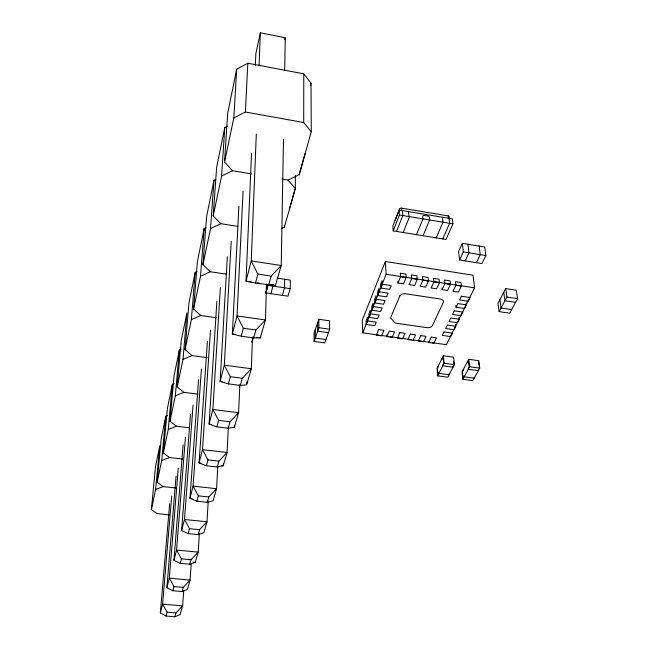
<?xml version="1.0" encoding="UTF-8"?>
<svg xmlns="http://www.w3.org/2000/svg" width="657" height="657" viewBox="0 0 657 657"><rect width="100%" height="100%" fill="white"/><g stroke="black" fill="none" stroke-linecap="round" stroke-linejoin="round"><path stroke-width="0.99" d="M281.935 179.065L287.988 180.084L299.173 174.737L311.262 131.827L303.706 122.522L303.772 73.822L247.829 63.228L236.701 69.199L227.683 113.349L224.538 162.049L232.504 170.73L251.672 173.957M295.395 175.337L295.297 188.46L284.366 227.223L281.722 228.439M265.346 292.874L287.938 296.184L290.238 288.653L290.337 280.12L277.164 278.141M284.366 227.223L284.399 225.179M284.695 279.274L284.571 287.815L282.305 295.354M283.471 139.3L281.237 265.51L275.439 285.516L255.466 283.036L246.014 281.155L251.557 153.007M284.695 70.554L285.278 37.72L260.361 32.85L255.86 53.562L255.327 65.864M273.23 284.415L271.012 293.704M266.471 284.169L265.461 319.967L260.279 337.854L253.717 337.936L241.193 336.212L232.373 334.002L238.902 206.405M252.502 336.959L251.327 368.741L246.662 384.83L240.298 385.404L228.398 383.877L220.128 381.413L227.347 256.649M256.312 134.11L251.237 260.944L246.014 281.155L251.089 281.91M259.055 65.585L260.361 32.85M246.703 383.803L246.786 381.758M239.821 385.125L238.598 412.695L234.385 427.239L228.209 428.208L216.867 426.845L209.082 424.184L216.876 301.489M234.385 427.239L234.475 425.186M243.098 190.973L237.029 315.943L232.373 334.002L235.362 334.413M228.316 427.904L227.067 452.492L223.232 465.706L217.245 467.004L206.413 465.78L199.063 462.971L207.382 341.484M224.538 162.049L233.81 117.997L245.39 112.019L247.829 63.228M223.347 463.661L223.232 465.706L221.22 465.476M217.837 466.215L216.572 488.701L213.082 500.765L207.259 502.318L196.895 501.217L189.939 498.302L198.562 379.615M231.207 241.448L224.316 365.177L220.128 381.413L222.091 381.668M233.81 117.997L236.701 69.199M208.236 501.307L206.988 521.789L203.785 532.843L198.135 534.609L188.198 533.615L181.595 530.618L190.473 414.345M220.374 287.774L212.868 409.516L209.082 424.184L211.102 424.43M237.85 226.394L220.875 223.708L213.205 215.874L221.573 176.125L224.793 127.491L227.421 126.136M199.391 533.771L198.192 552.143L195.252 562.302L189.758 564.248L180.223 563.353L173.933 560.29L183.122 444.879M210.486 330.085L202.504 449.651L199.063 462.971L201.075 463.201M191.228 563.731L190.095 580.09L187.385 589.46L182.046 591.546L172.865 590.733L166.87 587.629L176.076 476.153M201.428 368.897L193.076 486.147L189.939 498.302L191.951 498.515M213.205 215.874L216.621 167.478L224.793 127.491M183.73 590.544L182.621 605.894L180.108 614.574L174.918 616.775L166.081 616.028L160.349 612.899L169.629 503.87M226.517 274.166L210.33 271.752L202.939 264.648L210.527 228.603L214.001 180.322L215.816 179.427M202.939 264.648L206.569 216.72L214.001 180.322M193.059 405.082L184.469 519.482L181.595 530.618M216.867 317.799L200.722 315.524L193.593 309.053L200.508 276.219L204.171 228.431L205.896 227.609M193.593 309.053L197.379 261.691L204.171 228.431M185.414 437.529L176.577 550.057L173.933 560.29M178.285 468.113L169.309 578.193L166.87 587.629M207.086 357.589L191.934 355.568L185.052 349.647L191.368 319.622L195.186 272.417L197.001 271.587M177.209 386.907L183.007 359.338L186.941 312.798L181.201 340.893L177.209 386.907L183.861 392.344L198.069 394.134M171.715 495.978L162.599 604.169L160.349 612.899M185.052 349.647L188.953 302.934L195.186 272.417M189.413 427.789L176.421 426.229L169.982 421.227L175.329 395.818L179.345 349.984L181.184 349.204M169.982 421.227L174.039 375.944L179.345 349.984M182.671 459.054L169.539 457.559L163.306 452.936L168.249 429.448L172.323 384.361L174.089 383.631M176.158 488.02L163.166 486.615L157.122 482.328L161.704 460.549L165.81 416.218L167.51 415.536M163.306 452.936L167.412 408.408L172.323 384.361M151.373 509.643L155.635 489.399L159.766 445.832L155.512 466.651L151.373 509.643L157.237 513.626L169.432 514.883M157.122 482.328L161.252 438.564L165.81 416.218M284.81 39.675L285.278 37.72L283.241 37.769M166.081 616.028L167.116 612.176L162.599 604.169L182.621 605.894L176.002 612.932L174.918 616.775M172.865 590.733L173.99 586.561L169.309 578.193L190.095 580.09L183.221 587.391L182.046 591.546M180.223 563.353L181.431 558.828L176.577 550.057L198.192 552.143L191.031 559.739L189.758 564.248M188.198 533.615L189.52 528.704L184.469 519.482L206.988 521.789L199.523 529.706L198.135 534.609M196.895 501.217L198.34 495.846L193.076 486.147L216.572 488.701L208.778 496.971L207.259 502.318M206.413 465.78L207.99 459.892L202.504 449.651L227.067 452.492L218.904 461.132L217.245 467.004M216.867 426.845L218.609 420.365L212.868 409.516L238.598 412.695L230.032 421.753L228.209 428.208M228.398 383.877L230.328 376.699L224.316 365.177L251.327 368.741L242.318 378.26L240.298 385.404M241.193 336.212L243.336 328.229L237.029 315.943L265.461 319.967L255.959 329.986L253.717 337.936M255.466 283.036L257.873 274.1L251.237 260.944L281.237 265.51L271.193 276.096L268.672 284.998M310.498 85.114L311.024 83.16L303.772 73.822M266.413 289.08L267.218 286.23M239.37 386.801L239.912 384.871M251.91 342.33L253.29 337.435M265.822 292.981L267.744 286.173L266.372 284.793M299.173 174.737L305.094 153.697M252.091 341.681L253.405 337.016M265.847 292.891L267.744 286.173M289.729 208.203L295.297 188.46L287.988 180.084M318.834 319.286L314.062 333.074L314.112 341.451L324.739 342.921L329.691 329.231L329.551 320.821L318.834 319.286L318.916 327.703L314.112 341.451M399.054 210.026L392.886 225.967L393.215 230.894L446.013 239.46L452.952 223.832L452.402 218.912L399.054 210.026L399.407 214.97L393.215 230.894M449.478 219.241L449.273 217.41A1.733 1.24 -7.7 0 0 448.164 215.915L401.665 208.154A1.749 1.265 -5.2 0 0 399.505 209.115L395.235 220.152A1.725 1.24 -4.8 0 0 395.177 220.637M396.541 231.436L402.79 215.529L402.421 210.593M432.281 342.683L446.382 344.679L474.568 287.865L473.007 275.184L385.372 261.502L362.253 320.296L362.763 332.828L378.875 335.119M362.763 332.828L386.127 274.273L385.372 261.502M366.22 324.468L367.633 320.945L367.468 317.397L366.072 320.92L366.22 324.468L374.786 325.691L376.223 322.185L367.633 320.945M369.045 317.405L370.474 313.832L370.31 310.268L368.881 313.849L369.045 317.405L377.668 318.653L379.122 315.089L370.474 313.832M371.911 310.227L373.357 306.597L373.184 303.033L371.739 306.663L371.911 310.227L380.592 311.5L382.07 307.878L373.357 306.597M374.818 302.943L376.289 299.264L376.108 295.683L374.638 299.37L374.818 302.943L383.565 304.24L385.068 300.561L376.289 299.264M377.775 295.551L379.261 291.807L379.073 288.218L377.586 291.971L377.775 295.551L386.579 296.865L388.106 293.129L379.261 291.807M380.773 288.037L382.292 284.235L382.087 280.638L380.575 284.448L380.773 288.037L389.642 289.376L391.194 285.581L382.292 284.235M403.193 232.512L409.533 216.646M416.448 234.664L422.977 218.871L422.747 216.399A1.749 1.158 22.4 0 1 424.307 215.447L427.65 215.997A1.749 1.158 22.6 0 1 429.432 217.508L429.662 219.972L423.042 235.732M397.994 282.937L400.548 276.786L400.302 273.181L405.87 274.043L406.141 277.64L403.554 283.783L397.994 282.937L397.879 281.139M386.899 336.598L389.248 331.112L394.537 331.867L392.163 337.345L386.899 336.598L386.801 334.84M411.717 278.494L409.097 284.629L414.624 285.475L417.277 279.348L416.981 275.759L411.438 274.905L411.717 278.494L417.277 279.348M436.191 237.867L442.999 222.181L442.481 217.262M422.829 280.202L420.152 286.312L425.654 287.15L428.372 281.056L428.044 277.468L422.525 276.613L422.829 280.202L428.372 281.056M442.744 238.926L449.643 223.281L449.101 218.362M433.899 281.902L431.148 287.988L436.634 288.825L439.418 282.748L439.065 279.168L433.563 278.313L433.899 281.902L439.418 282.748M462.339 243.345L458.602 251.426L459.58 259.983L481.942 263.531L485.876 255.532L484.726 246.975L462.339 243.345L463.349 251.927L459.58 259.983M442.112 289.655L444.92 283.594L444.551 280.013L450.029 280.859L450.415 284.44L447.573 290.493L442.112 289.655L441.931 287.865M465.189 260.878L468.999 252.83L467.948 244.256M455.892 285.286L453.018 291.322L458.455 292.151L461.362 286.123L460.951 282.543L455.498 281.697L455.892 285.286L461.362 286.123M476.374 262.652L480.259 254.637L479.142 246.071M466.404 304.881L464.606 308.511L456.057 307.238L457.83 303.6L466.404 304.881L466.199 303.107M455.794 326.25L454.077 329.715L445.709 328.508L447.401 325.026L455.794 326.25L455.605 324.484M459.276 319.236L457.535 322.759L449.101 321.528L450.825 317.996L459.276 319.236L459.087 317.462M443.368 355.774L437.036 368.47L437.71 375.861L447.836 377.233L454.348 364.627L453.585 357.194L443.368 355.774L444.083 363.206L437.71 375.861M452.944 366.343L453.93 364.438L453.634 361.547M505.693 288.587L497.973 303.206L499.139 311.615L509.66 313.192L517.593 298.672L516.295 290.23L505.693 288.587L506.925 297.046L499.139 311.615M468.728 359.313L462.076 371.895L462.865 379.27L472.9 380.625L479.733 368.125L478.846 360.718L468.728 359.313L469.566 366.729L462.865 379.27M221.573 176.125L232.504 170.73M210.527 228.603L220.875 223.708M200.508 276.219L210.33 271.752M191.368 319.622L200.722 315.524M183.007 359.338L191.934 355.568M175.329 395.818L183.861 392.344M168.249 429.448L176.421 426.229M161.704 460.549L169.539 457.559M155.635 489.399L163.166 486.615M167.116 612.176L176.002 612.932M173.99 586.561L183.221 587.391M181.431 558.828L191.031 559.739M193.224 562.113L195.252 562.302M189.52 528.704L199.523 529.706M198.34 495.846L208.778 496.971M207.99 459.892L218.904 461.132M218.609 420.365L230.032 421.753M230.328 376.699L242.318 378.26M256.287 337.304L260.279 337.854M444.083 363.206L454.348 364.627M469.566 366.729L479.733 368.125M453.034 367.173L442.793 365.768L443.68 363.017L443.13 357.236L442.169 359.165L442.087 358.344M325.962 339.538L315.303 338.051L315.245 329.666M243.336 328.229L255.959 329.986M318.916 327.703L329.691 329.231M328.443 332.688L317.701 331.177L317.627 322.776M380.896 335.399L387.95 336.4M389.962 336.688L411.118 339.685M413.138 339.973L430.261 342.396M257.174 282.814L259.203 283.11M270.364 284.768L275.439 285.516M267.481 285.286L290.238 288.653M257.873 274.1L271.193 276.096M511.614 309.603L501.061 308.01L499.878 299.592M506.925 297.046L517.593 298.672M515.581 302.343L504.954 300.725L503.747 292.283M386.127 274.273L474.568 287.865M400.548 276.786L406.141 277.64M444.92 283.594L450.415 284.44M463.349 251.927L485.876 255.532M399.407 214.97L452.952 223.832M245.39 112.019L303.706 122.522M478.6 362.171L478.945 365.054M478.255 369.834L478.353 370.655L468.211 369.267L469.139 366.532L468.482 360.767L467.472 362.672L467.382 361.851M474.157 377.332L474.247 378.153L464.187 376.79L464.097 375.968L463.103 377.824L462.487 372.092L463.39 369.406M448.164 215.915L448.46 218.666M455.868 305.456L456.057 307.238M449.043 373.915L449.125 374.745L438.966 373.357L438.892 372.535L437.948 374.416L437.422 368.659L438.293 365.957M408.572 211.611L408.966 216.547M401.665 208.154L401.87 210.913M399.505 209.115L399.637 210.954M311.024 83.16L311.262 131.827M378.637 329.592L376.354 335.103L381.635 335.858L383.951 330.356L378.637 329.592M399.752 296.085L390.537 317.898L395.153 323.072L426.951 327.662A4.435 2.842 -5.3 0 0 432.47 325.486L443.245 302.598A4.55 2.981 -6 0 0 440.305 299.009L405.41 293.761A4.566 3.03 -4.4 0 0 399.752 296.085M399.809 332.614L397.411 338.092L402.642 338.831L405.082 333.37L399.809 332.614M410.338 334.117L407.874 339.57L413.089 340.31L415.577 334.865L410.338 334.117M420.808 335.612L418.295 341.049L423.486 341.78L426.032 336.359L420.808 335.612M431.247 337.107L428.676 342.519L433.85 343.25L436.453 337.846L431.247 337.107M444.025 331.957L442.358 335.39L450.669 336.581L452.369 333.165L444.025 331.957M454.299 310.851L452.558 314.432L461.042 315.688L462.815 312.116L454.299 310.851M461.411 296.233L459.613 299.929L468.219 301.226L470.051 297.539L461.411 296.233"/></g></svg>
